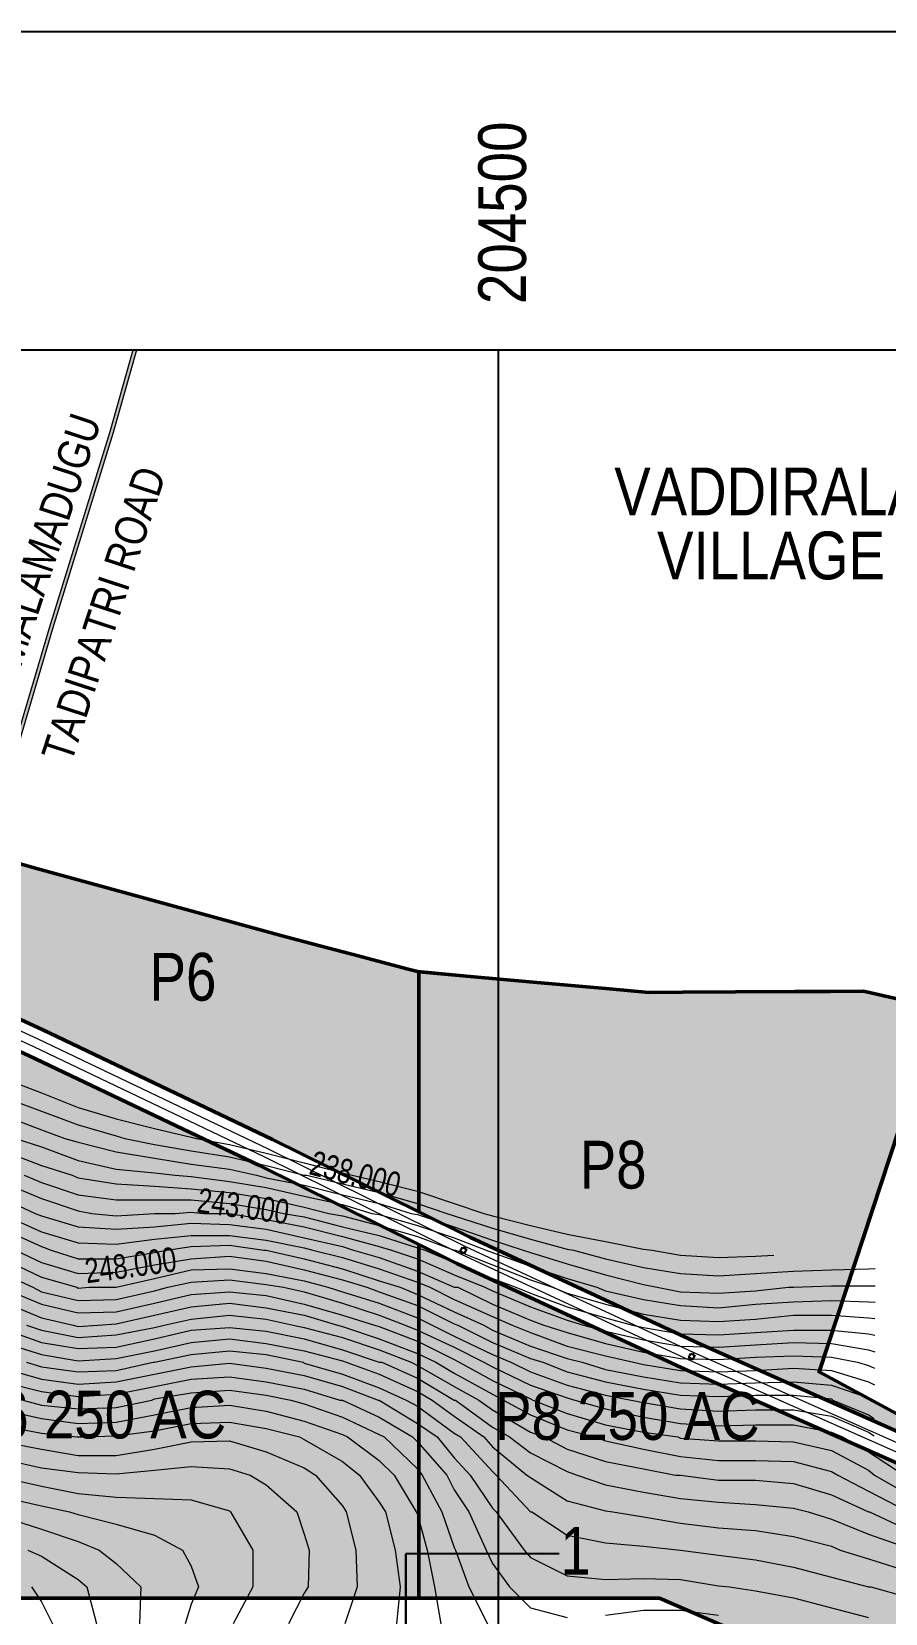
# Model space of a CAD drawing. Header units: metres. Extents: x 199095 to 216734, y 1644234 to 1657008.
# Drawn here: x 203767 to 205109, y 1654515 to 1657000 of the extents above; entities that cross this region are included whole.
import ezdxf
from ezdxf.enums import TextEntityAlignment as Align

# ---------------------------------------------------------------- set-up
doc = ezdxf.new("R2010")
doc.units = ezdxf.units.M
for name, color, linetype in [('250 Ac', 10, 'Continuous'), ('BOUNDARY', 50, 'Continuous'), ('CON TXT', 204, 'Continuous'), ('GRID', 7, 'Continuous'), ("PLOT NO'S", 1, 'Continuous')]:
    doc.layers.add(name, color=color, linetype=linetype)
doc.layers.add('CONTOURS', color=8, linetype='Continuous', lineweight=9)
doc.layers.add('STREAM', color=141, linetype='Continuous', lineweight=0)
doc.layers.add('Plot hatching', color=7, linetype='Continuous', true_color=0xffffdb)
doc.styles.get("Standard").update_dxf_attribs({"font": 'ARIALN.TTF'})
doc.dimstyles.get("Standard").update_dxf_attribs({"dimtxt": 0.18, "dimasz": 0.18, "dimexe": 0.18, "dimexo": 0.0625, "dimgap": 0.09, "dimtad": 0, "dimtih": 1, "dimtoh": 1, "dimdec": 4, "dimzin": 0, "dimdsep": 46, "dimtxsty": 'Standard', "dimcen": 0.09, "dimadec": 0, "dimazin": 0, "dimtfac": 1, "dimtdec": 4, "dimtofl": 0, "dimtmove": 0, "dimatfit": 3, "dimfxl": 1, "dimtolj": 1, "dimtzin": 0, "dimarcsym": 0})

msp = doc.modelspace()

# ---------------------------------------------------------------- hatches: boundary and pattern name
at = {"layer": 'Plot hatching', "linetype": 'ByBlock', "lineweight": 9}
h = msp.add_hatch(color=256, dxfattribs=at)
h.dxf.hatch_style = 1
h.paths.add_polyline_path([(204375.3, 1655522.8), (204373.3, 1655523), (204358.8, 1655526.8), (204270.4, 1655550.3), (204220, 1655563.7), (204160.7, 1655579.4), (204063, 1655606), (203776.6, 1655684.3), (203717.7, 1655701.4), (203699.6, 1655706.6), (203654.4, 1655613.5), (203604.3, 1655514.4), (203783.7, 1655432), (204145.7, 1655259.1), (204375.3, 1655145.3)])
h = msp.add_hatch(color=256, dxfattribs=at)
h.dxf.hatch_style = 1
h.paths.add_polyline_path([(205144, 1655317.2), (205210, 1655461.5), (205074.2, 1655492.2), (205022.5, 1655491.9), (204966.5, 1655491.6), (204873, 1655491), (204789.7, 1655490.5), (204736.7, 1655490.2), (204675, 1655495.8), (204555, 1655506.6), (204456.3, 1655515.5), (204375.3, 1655522.8), (204375.3, 1655145.3), (204455.7, 1655105.5), (204814.4, 1654938.9), (205147.8, 1654791.5), (205495.2, 1654617.4), (205711.6, 1654515.7), (205659.9, 1654581.6), (205605.1, 1654685.6), (205395.2, 1654739.2), (205205.4, 1654785.7), (205004.4, 1654893.9)])
h = msp.add_hatch(color=256, dxfattribs=at)
h.dxf.hatch_style = 1
h.paths.add_polyline_path([(204375.3, 1655094.1), (204124.8, 1655218.2), (203763.3, 1655390.8), (203583.5, 1655473.5), (203503, 1655314.6), (203249.1, 1654751.6), (203231.7, 1654709.7), (203217.8, 1654683.4), (203203.3, 1654653.9), (203173.8, 1654599.8), (203148.1, 1654552.9), (203139.8, 1654538.4), (203831.3, 1654538.4), (204375.3, 1654538.4)])
h = msp.add_hatch(color=256, dxfattribs=at)
h.dxf.hatch_style = 1
h.paths.add_polyline_path([(205127.4, 1654750.4), (204794.4, 1654897.6), (204435.1, 1655064.5), (204375.3, 1655094.1), (204375.3, 1654538.4), (204551.5, 1654538.4), (204753.8, 1654538.4), (206029.3, 1653984.8), (206026.3, 1654016.4), (205980.1, 1654101.8), (205913.6, 1654221.6), (205845.7, 1654345.9), (205775.2, 1654435.2), (205474.4, 1654576.4)])
at = {"layer": 'STREAM'}
h = msp.add_hatch(color=256, dxfattribs=at)
h.dxf.hatch_style = 1
h.paths.add_polyline_path([(203895.4, 1656370.4), (203932.2, 1656500), (203926.7, 1656500), (203890.3, 1656371.9), (203837.3, 1656200), (203842.9, 1656200)])
h = msp.add_hatch(color=256, dxfattribs=at)
h.dxf.hatch_style = 1
h.paths.add_polyline_path([(203800.2, 1656061.9), (203842.9, 1656200), (203837.3, 1656200), (203795.1, 1656063.4), (203730.7, 1655845.4), (203698.1, 1655734.8), (203683.7, 1655700), (203687.8, 1655700), (203703.1, 1655733), (203735.9, 1655843.9)])

# ---------------------------------------------------------------- linework, layer by layer
for p, q in [((199094.7, 1657000), (213843.2, 1657000)), ((204443.7, 1655082), (204442, 1655078.9)), ((204448.8, 1655091.1), (204447.1, 1655088.1)), ((204802.7, 1654915.2), (204801, 1654912.2)), ((204807.8, 1654924.3), (204806.1, 1654921.3))]:
    msp.add_line(p, q)
at = {"flags": 128}
msp.add_lwpolyline([(199594.7, 1656500), (213350, 1656500), (213350, 1649831.8)], dxfattribs=at)
at = {"lineweight": 20, "flags": 128}
for points in [[(203683.7, 1655700), (203698.1, 1655734.8), (203730.7, 1655845.4), (203795.1, 1656063.4), (203890.3, 1656371.9), (203926.7, 1656500)], [(203687.8, 1655700), (203703.1, 1655733), (203735.9, 1655843.9), (203800.2, 1656061.9), (203895.4, 1656370.4), (203932.2, 1656500)]]:
    msp.add_lwpolyline(points, dxfattribs=at)
at = {"lineweight": 15, "flags": 128}
for points in [[(203004.7, 1655799.6), (203518.5, 1655536.2), (203776.9, 1655417.5), (204138.7, 1655244.7), (204448.8, 1655091.1), (204807.8, 1654924.3), (205141, 1654777), (205488.2, 1654603), (205846.7, 1654434.7), (206546.9, 1654100.9), (206823.7, 1653965.7), (207185.2, 1653792.4), (207539.4, 1653624.6), (207876.5, 1653460.4), (208337.7, 1653246.8), (208672.9, 1653085.4), (209025.5, 1652917.7), (209356.2, 1652760.6), (209718.7, 1652588.5), (210067.6, 1652418.2)], [(203012, 1655813.8), (203525.5, 1655550.6), (203783.7, 1655432), (204145.7, 1655259.1), (204455.7, 1655105.5), (204814.4, 1654938.9), (205147.8, 1654791.5), (205495.2, 1654617.4), (205711.6, 1654515.7)], [(203000.2, 1655786.2), (203511.7, 1655524.1), (203770.1, 1655405.3), (204131.8, 1655232.5), (204442, 1655078.9), (204801, 1654912.2), (205134.2, 1654764.9), (205481.4, 1654590.8), (205839.9, 1654422.5), (206540.1, 1654088.7), (206816.9, 1653953.6), (207178.4, 1653780.2), (207532.6, 1653612.4), (207869.6, 1653448.2), (208330.9, 1653234.6), (208666.1, 1653073.2), (209018.6, 1652905.5), (209349.4, 1652748.5), (209711.9, 1652576.3), (210060.8, 1652406)]]:
    msp.add_lwpolyline(points, dxfattribs=at)
for points in [[(204444, 1655089.8), (204450.2, 1655086.3), (204446.8, 1655080.2), (204440.6, 1655083.7)], [(204803, 1654923), (204809.2, 1654919.6), (204805.8, 1654913.5), (204799.6, 1654917)]]:
    msp.add_lwpolyline(points, close=True)
at = {"layer": '250 Ac', "linetype": 'ByBlock', "lineweight": 50, "flags": 128}
for points in [[(204375.3, 1655522.8), (204373.3, 1655523), (204358.8, 1655526.8), (204270.4, 1655550.3), (204220, 1655563.7), (204160.7, 1655579.4), (204063, 1655606), (203776.6, 1655684.3), (203717.7, 1655701.4), (203699.6, 1655706.6), (203654.4, 1655613.5), (203604.3, 1655514.4), (203783.7, 1655432), (204145.7, 1655259.1), (204375.3, 1655145.3)], [(205144, 1655317.2), (205210, 1655461.5), (205074.2, 1655492.2), (205022.5, 1655491.9), (204966.5, 1655491.6), (204873, 1655491), (204789.7, 1655490.5), (204736.7, 1655490.2), (204675, 1655495.8), (204555, 1655506.6), (204456.3, 1655515.5), (204375.3, 1655522.8), (204375.3, 1655145.3), (204455.7, 1655105.5), (204814.4, 1654938.9), (205147.8, 1654791.5), (205495.2, 1654617.4), (205711.6, 1654515.7), (205659.9, 1654581.6), (205605.1, 1654685.6), (205395.2, 1654739.2), (205205.4, 1654785.7), (205004.4, 1654893.9)], [(204375.3, 1655094.1), (204124.8, 1655218.2), (203763.3, 1655390.8), (203583.5, 1655473.5), (203503, 1655314.6), (203249.1, 1654751.6), (203231.7, 1654709.7), (203217.8, 1654683.4), (203203.3, 1654653.9), (203173.8, 1654599.8), (203148.1, 1654552.9), (203139.8, 1654538.4), (203831.3, 1654538.4), (204375.3, 1654538.4)], [(205127.4, 1654750.4), (204794.4, 1654897.6), (204435.1, 1655064.5), (204375.3, 1655094.1), (204375.3, 1654538.4), (204551.5, 1654538.4), (204753.8, 1654538.4), (206029.3, 1653984.8), (206026.3, 1654016.4), (205980.1, 1654101.8), (205913.6, 1654221.6), (205845.7, 1654345.9), (205775.2, 1654435.2), (205474.4, 1654576.4)]]:
    msp.add_lwpolyline(points, close=True, dxfattribs=at)
msp.add_lwpolyline([(206017.9, 1653989.7), (204753.8, 1654538.4), (204551.5, 1654538.4), (204375.3, 1654538.4), (203831.3, 1654538.4), (203139.8, 1654538.4)], dxfattribs=at)
at = {"layer": 'BOUNDARY', "linetype": 'ByBlock', "lineweight": 50, "flags": 128}
for points in [[(205210, 1655461.5), (205074.2, 1655492.2), (205022.5, 1655491.9), (204966.5, 1655491.6), (204873, 1655491), (204789.7, 1655490.5), (204736.7, 1655490.2), (204675, 1655495.8), (204555, 1655506.6), (204456.3, 1655515.5), (204373.3, 1655523), (204358.8, 1655526.8), (204270.4, 1655550.3), (204220, 1655563.7), (204160.7, 1655579.4), (204063, 1655606), (203776.6, 1655684.3), (203717.7, 1655701.4)], [(205205.4, 1654785.7), (205004.4, 1654893.9), (205144, 1655317.2)]]:
    msp.add_lwpolyline(points, dxfattribs=at)
at = {"layer": 'CONTOURS', "flags": 128}
for points in [[(203722.3, 1655355.6), (203782.2, 1655332.5), (203811.1, 1655320.9), (203840.1, 1655309.2), (203900, 1655291.9), (203959.9, 1655276.4), (204017.8, 1655262.9), (204017.8, 1655262.9), (204025.5, 1655261), (204077.7, 1655251.4), (204135.6, 1655237.8), (204195.5, 1655222.4), (204255.4, 1655206.9), (204270.8, 1655203), (204313.3, 1655193.4), (204373.2, 1655178), (204431.1, 1655158.6), (204477.5, 1655143.1), (204491, 1655139.4), (204550.9, 1655123.9), (204608.8, 1655110.4), (204668.7, 1655098.8), (204728.6, 1655087.1), (204742.1, 1655085.2), (204786.5, 1655077.5), (204846.4, 1655073.6), (204904.4, 1655075.6), (204933.2, 1655077.5)], [(203735.8, 1655320.9), (203782.2, 1655303.5), (203840.1, 1655282.2), (203900, 1655264.9), (203913.5, 1655261), (203959.9, 1655251.4), (204017.8, 1655241.6), (204077.7, 1655232), (204135.6, 1655218.5), (204195.5, 1655203), (204199.4, 1655203), (204255.4, 1655189.5), (204313.3, 1655176), (204373.2, 1655158.6), (204419.5, 1655143.1), (204431.1, 1655139.4), (204491, 1655120), (204550.9, 1655102.6), (204608.8, 1655087.1), (204618.5, 1655085.2), (204668.7, 1655071.8), (204728.6, 1655058.2), (204786.5, 1655048.5), (204846.4, 1655044.8), (204904.4, 1655048.5), (204964.2, 1655052.4), (205024.1, 1655054.4), (205082.1, 1655056.2), (205092.8, 1655056.6)], [(203722.3, 1655297.6), (203782.2, 1655274.5), (203818.9, 1655261), (203840.1, 1655255.2), (203900, 1655239.8), (203959.9, 1655230.1), (204017.8, 1655220.4), (204077.7, 1655212.8), (204120.2, 1655203), (204135.6, 1655199.1), (204195.5, 1655187.6), (204255.4, 1655172.1), (204313.3, 1655158.6), (204363.5, 1655143.1), (204373.2, 1655141.2), (204431.1, 1655122), (204491, 1655100.8), (204539.3, 1655085.2), (204550.9, 1655081.4), (204608.8, 1655064), (204668.7, 1655046.6), (204728.6, 1655031.1), (204749.8, 1655027.2), (204786.5, 1655019.6), (204846.4, 1655017.6), (204904.4, 1655021.5), (204956.5, 1655027.2), (204964.2, 1655027.2), (205024.1, 1655029.2), (205082.1, 1655029.2), (205092.6, 1655029.2)], [(203741.6, 1655261), (203782.2, 1655247.5), (203840.1, 1655226.2), (203900, 1655212.8), (203959.9, 1655206.9), (203992.7, 1655203), (204017.8, 1655201.1), (204077.7, 1655193.4), (204135.6, 1655183.8), (204195.5, 1655170.2), (204255.4, 1655156.8), (204301.7, 1655143.1), (204313.3, 1655141.2), (204373.2, 1655123.9), (204431.1, 1655104.5), (204481.4, 1655085.2), (204491, 1655081.4), (204550.9, 1655060.1), (204608.8, 1655040.9), (204655.2, 1655027.2), (204668.7, 1655021.5), (204728.6, 1655008), (204786.5, 1654998.4), (204846.4, 1654994.5), (204904.4, 1655000.2), (204964.2, 1655004.1), (205024.1, 1655006.1), (205082.1, 1655004.1), (205092.4, 1655003.5)], [(203722.3, 1655241.6), (203782.2, 1655218.5), (203830.5, 1655203), (203840.1, 1655199.1), (203900, 1655189.5), (203959.9, 1655185.6), (204017.8, 1655181.8), (204077.7, 1655176), (204135.6, 1655166.4), (204195.5, 1655152.9), (204234.1, 1655143.1), (204255.4, 1655139.4), (204313.3, 1655123.9), (204373.2, 1655106.5), (204431.1, 1655085.2), (204433.1, 1655085.2), (204491, 1655062.1), (204550.9, 1655038.9), (204585.7, 1655027.2), (204608.8, 1655017.6), (204668.7, 1655000.2), (204728.6, 1654984.9), (204786.5, 1654975.1), (204846.4, 1654973.2), (204904.4, 1654977.1), (204964.2, 1654982.9), (205024.1, 1654982.9), (205082.1, 1654979), (205092.2, 1654977.7)], [(203755.1, 1655203), (203782.2, 1655191.5), (203840.1, 1655172.1), (203840.1, 1655172.1), (203900, 1655164.4), (203959.9, 1655164.4), (204017.8, 1655164.4), (204077.7, 1655158.6), (204135.6, 1655149), (204162.7, 1655143.1), (204195.5, 1655137.4), (204255.4, 1655122), (204313.3, 1655108.4), (204373.2, 1655089.1), (204384.8, 1655085.2), (204431.1, 1655065.9), (204491, 1655040.9), (204527.7, 1655027.2), (204550.9, 1655017.6), (204608.8, 1654996.4), (204668.7, 1654979), (204711.2, 1654967.5), (204728.6, 1654963.6), (204786.5, 1654953.9), (204846.4, 1654952), (204904.4, 1654955.9), (204964.2, 1654959.8), (205024.1, 1654959.8), (205082.1, 1654953.9), (205092.1, 1654951.6)], [(203722.3, 1655191.5), (203782.2, 1655166.4), (203840.1, 1655147), (203861.3, 1655143.1), (203900, 1655139.4), (203959.9, 1655143.1), (203992.7, 1655143.1), (204017.8, 1655145.1), (204037.1, 1655143.1), (204077.7, 1655143.1), (204135.6, 1655133.5), (204195.5, 1655122), (204255.4, 1655106.5), (204313.3, 1655091), (204332.6, 1655085.2), (204373.2, 1655071.8), (204431.1, 1655046.6), (204479.4, 1655027.2), (204491, 1655021.5), (204550.9, 1654996.4), (204608.8, 1654975.1), (204634, 1654967.5), (204668.7, 1654957.8), (204728.6, 1654944.2), (204786.5, 1654934.6), (204846.4, 1654932.6), (204904.4, 1654936.5), (204964.2, 1654940.4), (205024.1, 1654938.5), (205082.1, 1654928.9), (205091.9, 1654925.7)], [(203722.3, 1655166.4), (203772.5, 1655143.1), (203782.2, 1655139.4), (203840.1, 1655122), (203900, 1655118.1), (203959.9, 1655122), (204017.8, 1655127.8), (204077.7, 1655125.8), (204135.6, 1655118.1), (204195.5, 1655104.5), (204255.4, 1655091), (204272.8, 1655085.2), (204313.3, 1655073.6), (204373.2, 1655052.4), (204431.1, 1655027.2), (204436.9, 1655027.2), (204491, 1655000.2), (204550.9, 1654975.1), (204572.1, 1654967.5), (204608.8, 1654955.9), (204668.7, 1654938.5), (204728.6, 1654925), (204786.5, 1654915.2), (204846.4, 1654913.4), (204904.4, 1654917.2), (204964.2, 1654919.1), (205024.1, 1654917.2), (205064.7, 1654909.5), (205082.1, 1654903.8), (205091.7, 1654899.7)], [(203722.3, 1655141.2), (203782.2, 1655114.2), (203840.1, 1655096.9), (203900, 1655094.9), (203959.9, 1655102.6), (204017.8, 1655108.4), (204077.7, 1655108.4), (204135.6, 1655100.8), (204195.5, 1655089.1), (204209, 1655085.2), (204255.4, 1655073.6), (204313.3, 1655056.2), (204373.2, 1655035), (204392.5, 1655027.2), (204431.1, 1655008), (204491, 1654981), (204521.9, 1654967.5), (204550.9, 1654955.9), (204608.8, 1654934.6), (204668.7, 1654919.1), (204713.1, 1654909.5), (204728.6, 1654905.6), (204786.5, 1654896), (204846.4, 1654894), (204904.4, 1654896), (204964.2, 1654899.9), (205024.1, 1654896), (205082.1, 1654878.6), (205091.5, 1654873.7)], [(203722.3, 1655118.1), (203782.2, 1655091), (203797.6, 1655085.2), (203840.1, 1655071.8), (203900, 1655071.8), (203959.9, 1655081.4), (203979.2, 1655085.2), (204017.8, 1655091), (204077.7, 1655093), (204131.8, 1655085.2), (204135.6, 1655085.2), (204195.5, 1655071.8), (204255.4, 1655056.2), (204313.3, 1655037), (204346.2, 1655027.2), (204373.2, 1655015.8), (204431.1, 1654988.6), (204477.5, 1654967.5), (204491, 1654959.8), (204550.9, 1654934.6), (204608.8, 1654915.2), (204632, 1654909.5), (204668.7, 1654897.9), (204728.6, 1654886.4), (204786.5, 1654876.6), (204846.4, 1654874.8), (204904.4, 1654876.6), (204964.2, 1654878.6), (205024.1, 1654872.9), (205082.1, 1654853.5), (205089.8, 1654849.6), (205091.3, 1654848.7)], [(203741.6, 1655085.2), (203782.2, 1655065.9), (203840.1, 1655048.5), (203900, 1655050.5), (203959.9, 1655062.1), (204017.8, 1655071.8), (204077.7, 1655075.6), (204135.6, 1655067.9), (204195.5, 1655054.4), (204255.4, 1655038.9), (204294, 1655027.2), (204313.3, 1655019.6), (204373.2, 1654998.4), (204431.1, 1654969.4), (204436.9, 1654967.5), (204491, 1654940.4), (204550.9, 1654915.2), (204570.2, 1654909.5), (204608.8, 1654894), (204668.7, 1654878.6), (204728.6, 1654867), (204786.5, 1654857.4), (204846.4, 1654855.4), (204904.4, 1654857.4), (204964.2, 1654857.4), (205024.1, 1654851.6), (205026, 1654849.6), (205082.1, 1654826.5), (205091.1, 1654820.7)], [(203722.3, 1655071.8), (203782.2, 1655042.8), (203838.2, 1655027.2), (203840.1, 1655025.4), (203857.5, 1655027.2), (203900, 1655027.2), (203959.9, 1655040.9), (204017.8, 1655054.4), (204077.7, 1655056.2), (204135.6, 1655048.5), (204195.5, 1655037), (204232.2, 1655027.2), (204255.4, 1655019.6), (204313.3, 1655002.2), (204373.2, 1654979), (204396.4, 1654967.5), (204431.1, 1654950.1), (204491, 1654921.1), (204520, 1654909.5), (204550.9, 1654894), (204608.8, 1654872.9), (204668.7, 1654857.4), (204709.3, 1654849.6), (204728.6, 1654845.8), (204786.5, 1654836.1), (204846.4, 1654832.2), (204904.4, 1654834.2), (204964.2, 1654834.2), (205024.1, 1654824.5), (205082.1, 1654799.4), (205090.9, 1654793.5)], [(203722.3, 1655048.5), (203768.6, 1655027.2), (203782.2, 1655019.6), (203840.1, 1655006.1), (203900, 1655008), (203959.9, 1655021.5), (203981.1, 1655027.2), (204017.8, 1655035), (204077.7, 1655038.9), (204135.6, 1655031.1), (204162.7, 1655027.2), (204195.5, 1655019.6), (204255.4, 1655002.2), (204313.3, 1654982.9), (204353.9, 1654967.5), (204373.2, 1654959.8), (204431.1, 1654932.6), (204477.5, 1654909.5), (204491, 1654901.8), (204550.9, 1654872.9), (204608.8, 1654853.5), (204620.4, 1654849.6), (204668.7, 1654836.1), (204728.6, 1654822.6), (204786.5, 1654813), (204846.4, 1654809.1), (204904.4, 1654811), (204964.2, 1654811), (205024.1, 1654799.4), (205041.5, 1654791.8), (205082.1, 1654768.5), (205138.1, 1654731.9)], [(203722.3, 1655025.4), (203782.2, 1655000.2), (203840.1, 1654986.8), (203900, 1654988.6), (203959.9, 1655002.2), (204017.8, 1655015.8), (204077.7, 1655019.6), (204135.6, 1655013.8), (204195.5, 1655000.2), (204255.4, 1654982.9), (204305.6, 1654967.5), (204313.3, 1654965.5), (204373.2, 1654942.4), (204431.1, 1654913.4), (204438.9, 1654909.5), (204491, 1654880.5), (204550.9, 1654851.6), (204554.8, 1654849.6), (204608.8, 1654828.4), (204668.7, 1654811), (204728.6, 1654799.4), (204782.7, 1654791.8), (204786.5, 1654789.8), (204846.4, 1654785.9), (204904.4, 1654785.9), (204964.2, 1654784), (205024.1, 1654770.5), (205082.1, 1654739.5), (205091.7, 1654731.9), (205141.9, 1654702.9)], [(203722.3, 1655004.1), (203782.2, 1654979), (203832.4, 1654967.5), (203840.1, 1654965.5), (203871, 1654967.5), (203900, 1654969.4), (203959.9, 1654982.9), (204017.8, 1654996.4), (204077.7, 1655002.2), (204135.6, 1654994.5), (204195.5, 1654982.9), (204247.7, 1654967.5), (204255.4, 1654965.5), (204313.3, 1654946.2), (204373.2, 1654923), (204402.2, 1654909.5), (204431.1, 1654892.1), (204491, 1654859.2), (204508.4, 1654849.6), (204550.9, 1654826.5), (204608.8, 1654803.2), (204651.3, 1654791.8), (204668.7, 1654785.9), (204728.6, 1654772.4), (204786.5, 1654760.8), (204846.4, 1654755), (204904.4, 1654755), (204964.2, 1654753.1), (205024.1, 1654737.6), (205033.8, 1654731.9), (205082.1, 1654706.8), (205141.9, 1654675.9)], [(203759, 1654967.5), (203782.2, 1654959.8), (203840.1, 1654948.1), (203900, 1654952), (203959.9, 1654963.6), (203975.3, 1654967.5), (204017.8, 1654977.1), (204077.7, 1654982.9), (204135.6, 1654977.1), (204178.1, 1654967.5), (204195.5, 1654963.6), (204255.4, 1654948.1), (204313.3, 1654928.9), (204363.5, 1654909.5), (204373.2, 1654903.8), (204431.1, 1654870.9), (204469.8, 1654849.6), (204491, 1654834.2), (204550.9, 1654799.4), (204572.1, 1654791.8), (204608.8, 1654772.4), (204668.7, 1654753.1), (204728.6, 1654741.5), (204778.8, 1654731.9), (204786.5, 1654731.9), (204846.4, 1654724.1), (204904.4, 1654724.1), (204964.2, 1654718.4), (205024.1, 1654701), (205082.1, 1654673.9), (205084, 1654673.9), (205141.9, 1654646.9)], [(203722.3, 1654961.6), (203782.2, 1654940.4), (203840.1, 1654930.8), (203900, 1654932.6), (203959.9, 1654946.2), (204017.8, 1654959.8), (204077.7, 1654963.6), (204135.6, 1654957.8), (204195.5, 1654946.2), (204255.4, 1654928.9), (204313.3, 1654909.5), (204317.2, 1654909.5), (204373.2, 1654884.4), (204431.1, 1654849.6), (204433.1, 1654849.6), (204491, 1654807.1), (204518.1, 1654791.8), (204550.9, 1654766.6), (204608.8, 1654737.6), (204624.3, 1654731.9), (204668.7, 1654716.4), (204728.6, 1654704.8), (204786.5, 1654695.1), (204846.4, 1654689.4), (204904.4, 1654685.5), (204964.2, 1654679.8), (204987.4, 1654673.9), (205024.1, 1654662.4), (205082.1, 1654639.1), (205141.9, 1654617.9)], [(203722.3, 1654940.4), (203782.2, 1654921.1), (203840.1, 1654911.5), (203900, 1654915.2), (203959.9, 1654926.9), (204017.8, 1654940.4), (204077.7, 1654946.2), (204135.6, 1654938.5), (204195.5, 1654926.9), (204255.4, 1654911.5), (204261.2, 1654909.5), (204313.3, 1654890.2), (204373.2, 1654863.1), (204396.4, 1654849.6), (204431.1, 1654824.5), (204477.5, 1654791.8), (204491, 1654776.2), (204545.1, 1654731.9), (204550.9, 1654728), (204608.8, 1654691.2), (204668.7, 1654675.9), (204680.3, 1654673.9), (204728.6, 1654666.1), (204786.5, 1654656.5), (204846.4, 1654648.8), (204904.4, 1654644.9), (204964.2, 1654635.2), (205024.1, 1654619.9), (205037.6, 1654614), (205082.1, 1654600.5), (205141.9, 1654581.2)], [(203759, 1654909.5), (203782.2, 1654901.8), (203840.1, 1654894), (203900, 1654896), (203957.9, 1654909.5), (203959.9, 1654909.5), (204017.8, 1654921.1), (204077.7, 1654926.9), (204135.6, 1654921.1), (204193.6, 1654909.5), (204195.5, 1654907.6), (204255.4, 1654890.2), (204313.3, 1654869), (204355.8, 1654849.6), (204373.2, 1654840), (204431.1, 1654797.5), (204440.8, 1654791.8), (204491, 1654737.6), (204496.8, 1654731.9), (204550.9, 1654673.9), (204552.8, 1654673.9), (204608.8, 1654637.2), (204668.7, 1654625.6), (204728.6, 1654619.9), (204786.5, 1654614), (204786.5, 1654614), (204846.4, 1654606.2), (204904.4, 1654598.6), (204964.2, 1654587), (205024.1, 1654571.5), (205082.1, 1654556.1), (205085.9, 1654556.1), (205141.9, 1654540.6)], [(203722.3, 1654899.9), (203782.2, 1654882.5), (203840.1, 1654874.8), (203900, 1654878.6), (203959.9, 1654890.2), (204017.8, 1654901.8), (204077.7, 1654907.6), (204135.6, 1654899.9), (204195.5, 1654888.2), (204255.4, 1654870.9), (204311.4, 1654849.6), (204313.3, 1654849.6), (204373.2, 1654813), (204404.1, 1654791.8), (204431.1, 1654758.9), (204456.2, 1654731.9), (204491, 1654679.8), (204496.8, 1654673.9), (204541.2, 1654614), (204550.9, 1654602.5), (204608.8, 1654573.5), (204668.7, 1654567.6), (204728.6, 1654569.6), (204786.5, 1654567.6), (204846.4, 1654558), (204863.8, 1654556.1), (204904.4, 1654550.2), (204964.2, 1654538.8), (205024.1, 1654523.2), (205082.1, 1654507.9)], [(203722.3, 1654878.6), (203782.2, 1654863.1), (203840.1, 1654855.4), (203900, 1654859.2), (203959.9, 1654870.9), (204017.8, 1654882.5), (204077.7, 1654886.4), (204135.6, 1654878.6), (204195.5, 1654867), (204251.5, 1654849.6), (204255.4, 1654849.6), (204313.3, 1654822.6), (204365.5, 1654791.8), (204373.2, 1654784), (204419.5, 1654731.9), (204431.1, 1654708.6), (204454.3, 1654673.9), (204481.4, 1654614), (204491, 1654592.8), (204518.1, 1654556.1), (204550.9, 1654523.2), (204608.8, 1654507.9)], [(203753.2, 1654849.6), (203782.2, 1654841.9), (203840.1, 1654836.1), (203900, 1654838), (203956, 1654849.6), (203959.9, 1654851.6), (204017.8, 1654861.2), (204077.7, 1654865.1), (204135.6, 1654857.4), (204174.2, 1654849.6), (204195.5, 1654843.9), (204255.4, 1654822.6), (204313.3, 1654795.6), (204321, 1654791.8), (204373.2, 1654741.5), (204380.9, 1654731.9), (204411.8, 1654673.9), (204431.1, 1654617.9), (204433.1, 1654614), (204454.3, 1654556.1), (204483.3, 1654498.1)], [(203722.3, 1654834.2), (203782.2, 1654820.6), (203840.1, 1654813), (203900, 1654814.9), (203959.9, 1654826.5), (204017.8, 1654838), (204077.7, 1654841.9), (204135.6, 1654832.2), (204195.5, 1654816.8), (204255.4, 1654795.6), (204263.1, 1654791.8), (204313.3, 1654755), (204336.5, 1654731.9), (204371.3, 1654673.9), (204373.2, 1654670), (204388.7, 1654614), (204400.2, 1654556.1), (204409.9, 1654498.1)], [(203722.3, 1654809.1), (203782.2, 1654797.5), (203838.2, 1654791.8), (203840.1, 1654791.8), (203845.9, 1654791.8), (203900, 1654793.6), (203959.9, 1654801.4), (204017.8, 1654813), (204077.7, 1654814.9), (204135.6, 1654805.2), (204187.8, 1654791.8), (204195.5, 1654787.9), (204255.4, 1654753.1), (204282.4, 1654731.9), (204313.3, 1654689.4), (204323, 1654673.9), (204338.4, 1654614), (204346.2, 1654556.1), (204340.4, 1654498.1)], [(203722.3, 1654784), (203782.2, 1654772.4), (203840.1, 1654762.8), (203900, 1654762.8), (203959.9, 1654772.4), (204017.8, 1654784), (204077.7, 1654785.9), (204135.6, 1654768.5), (204195.5, 1654743.4), (204212.9, 1654731.9), (204255.4, 1654683.5), (204261.2, 1654673.9), (204276.6, 1654614), (204278.5, 1654556.1), (204259.2, 1654498.1)], [(203722.3, 1654757), (203782.2, 1654743.4), (203840.1, 1654735.8), (203900, 1654733.8), (203959.9, 1654739.5), (204017.8, 1654745.4), (204077.7, 1654741.5), (204110.5, 1654731.9), (204135.6, 1654716.4), (204183.9, 1654673.9), (204195.5, 1654639.1), (204203.2, 1654614), (204201.3, 1654556.1), (204195.5, 1654546.5), (204170.4, 1654498.1)], [(203722.3, 1654728), (203782.2, 1654714.5), (203840.1, 1654702.9), (203900, 1654697.1), (203959.9, 1654695.1), (204017.8, 1654693.2), (204077.7, 1654675.9), (204079.6, 1654673.9), (204114.4, 1654614), (204114.4, 1654556.1), (204083.5, 1654498.1)], [(203722.3, 1654697.1), (203782.2, 1654683.5), (203826.6, 1654673.9), (203840.1, 1654670), (203900, 1654654.6), (203959.9, 1654637.2), (204004.3, 1654614), (204017.8, 1654588.9), (204029.4, 1654556.1), (204017.8, 1654529), (204008.1, 1654498.1)], [(203722.3, 1654666.1), (203782.2, 1654646.9), (203840.1, 1654627.5), (203872.9, 1654614), (203900, 1654592.8), (203938.6, 1654556.1), (203936.7, 1654498.1)], [(203760.9, 1654614), (203782.2, 1654604.4), (203840.1, 1654567.6), (203853.6, 1654556.1), (203869.1, 1654498.1)], [(203766.7, 1654556.1), (203782.2, 1654532.9), (203799.5, 1654498.1)], [(204668.7, 1654511.6), (204728.6, 1654519.4), (204786.5, 1654519.4), (204846.4, 1654511.6)]]:
    msp.add_lwpolyline(points, dxfattribs=at)
at = {"layer": 'GRID'}
for p, q in [((199594.7, 1656500), (213350, 1656500)), ((204500, 1656500), (204500, 1646828))]:
    msp.add_line(p, q, dxfattribs=at)
at = {"layer": 'STREAM', "linetype": 'ByBlock', "lineweight": 9}
msp.add_lwpolyline([(199094.7, 1644233.9), (216733.6, 1644233.9), (216733.6, 1657000), (199094.7, 1657000)], close=True, dxfattribs=at)
msp.add_lwpolyline([(213350, 1656500), (199594.7, 1656500), (199594.7, 1644733.9), (216233.6, 1644733.9), (216233.6, 1656500), (213719.5, 1656500)], dxfattribs=at)

# ---------------------------------------------------------------- texts
at = {"layer": '250 Ac', "linetype": 'Continuous'}
for s, p in [('P6', (203952.3, 1655477.4, -448)), ('P8', (204628.3, 1655182.1, -448)), ('P6 250 AC', (203657.2, 1654789.4, -448)), ('P8 250 AC', (204495.4, 1654787.2, -448))]:
    msp.add_text(s, height=75, dxfattribs=at).set_placement(p)
at = {"layer": 'CON TXT'}
for s, rotation, width, p, p2 in [('238.000', 345.1969, 0.89802, (204201.3, 1655205), (204340.4, 1655168.2)), ('243.000', 352.2798, 0.900472, (204025.5, 1655145.1), (204168.5, 1655125.8)), ('248.000', 7.6701, 0.900464, (203853.6, 1655033.1), (203996.6, 1655052.4))]:
    msp.add_text(s, height=38.68, rotation=rotation, dxfattribs=dict(at, width=width)).set_placement(p, p2, align=Align.FIT)
at = {"layer": 'GRID', "linetype": 'Continuous'}
for s, height, rotation, p in [('204500', 75, 90, (204543.9, 1656572)), ('TO JAMMALAMADUGU ', 50, 71.8572, (203683.9, 1655798.9)), ('TADIPATRI ROAD ', 50, 71.8572, (203829.1, 1655848.8))]:
    msp.add_text(s, height=height, rotation=rotation, dxfattribs=at).set_placement(p)
at = {"layer": 'GRID', "linetype": 'Continuous', "lineweight": 9}
for s, p in [('VADDIRALA', (204682.6, 1656240, 295)), ('VILLAGE', (204749.9, 1656139.4))]:
    msp.add_text(s, height=75, dxfattribs=at).set_placement(p)
at = {"layer": "PLOT NO'S", "linetype": 'Continuous', "lineweight": 9}
msp.add_text('1', height=75, dxfattribs=at).set_placement((204597.9, 1654575.5))

# ---------------------------------------------------------------- leaders
at = {"lineweight": 9}
for points in [[(204596.1, 1654607.9), (204354.9, 1654607.9), (204354.9, 1654350)], [(204596.1, 1654350), (204354.9, 1654350), (204354.9, 1654607.9)]]:
    msp.add_leader(points, dimstyle='Standard', override={"dimasz": 100}, dxfattribs=at)

doc.saveas('drawing.dxf')
